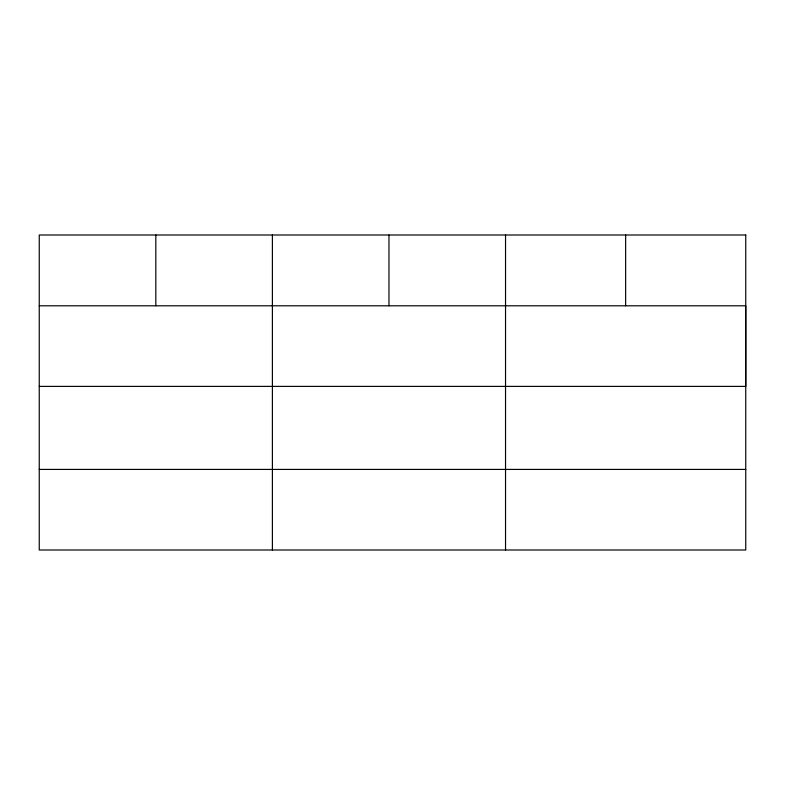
<?xml version="1.0" encoding="UTF-8"?>
<svg xmlns="http://www.w3.org/2000/svg" width="785" height="785" viewBox="0 0 785 785"><rect width="100%" height="100%" fill="white"/><g stroke="black" fill="none" stroke-linecap="round" stroke-linejoin="round"><path stroke-width="1.18" d="M39.25 305.797L745.75 305.797L745.75 386.387L39.25 386.387M39.25 469.42L745.75 469.42M625.645 235L625.645 305.797M505.54 235L505.54 550M388.967 235L388.967 305.797M272.395 235L272.395 550M155.822 235L155.822 305.797M745.75 235L39.25 235L39.25 550L745.75 550L745.75 235"/></g></svg>
